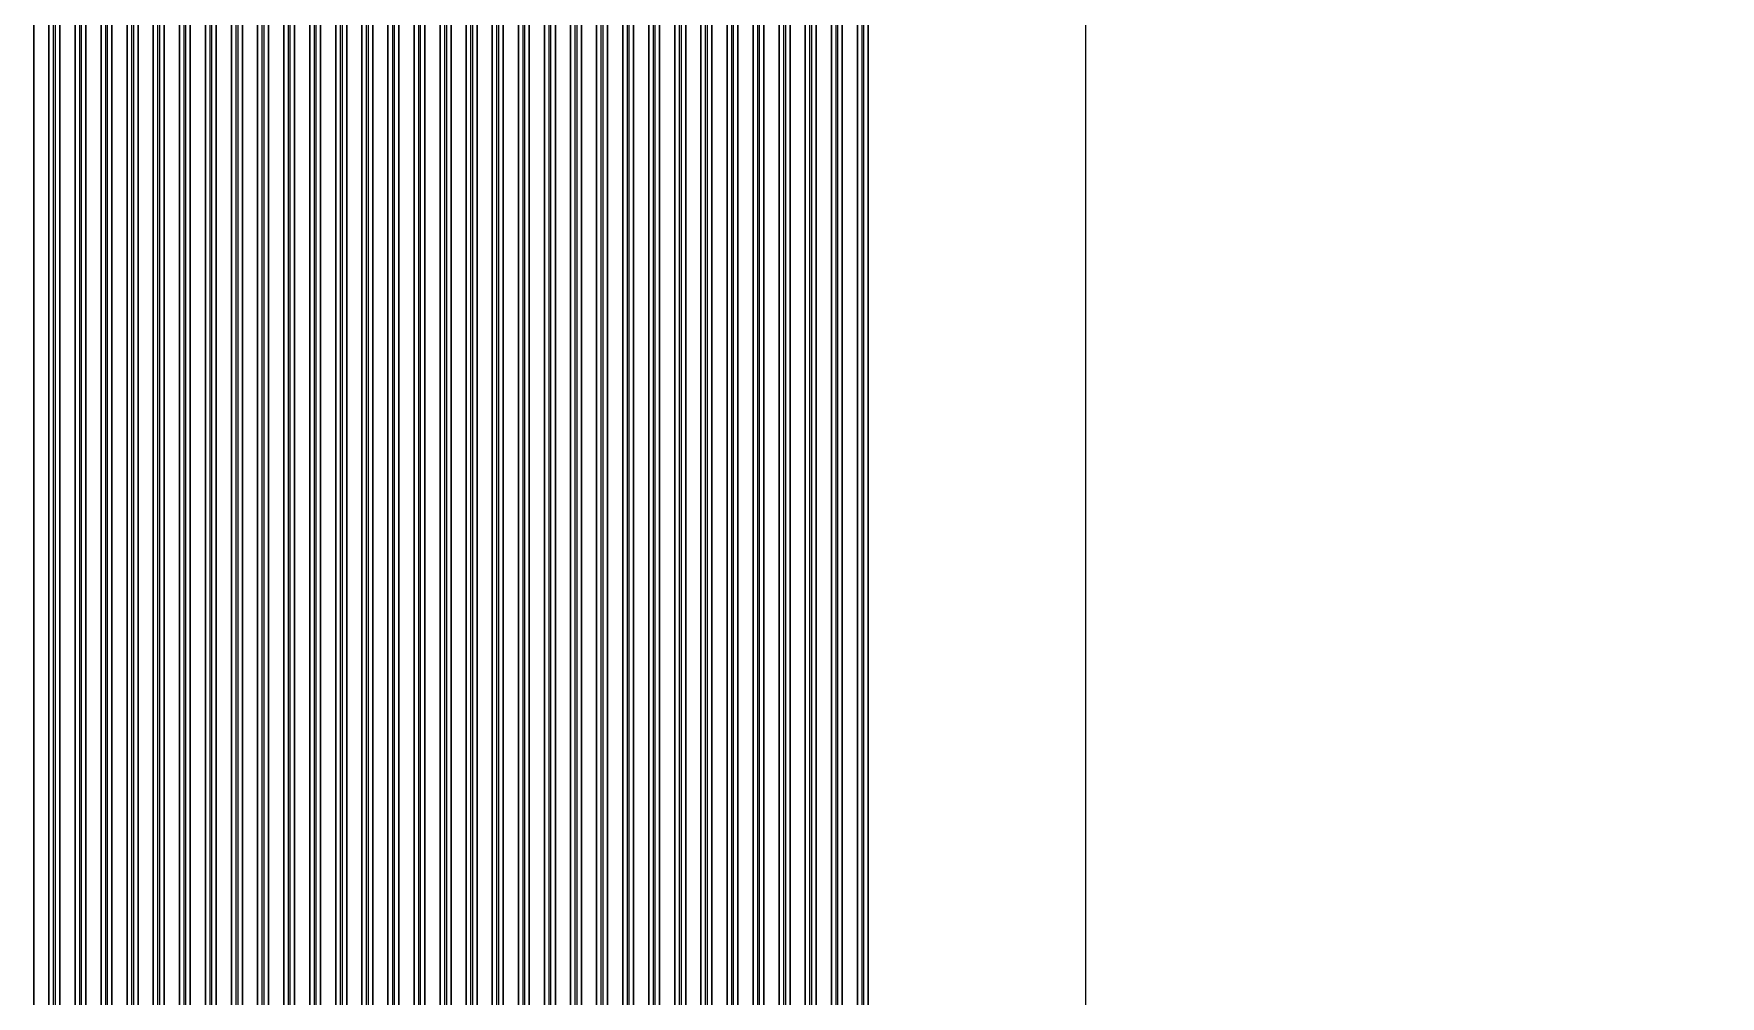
# Model space of a CAD drawing. Header units: metres. Extents: x -1550 to 1550, y -904 to 26100.
# Drawn here: x -2 to 1550, y 10341 to 11226 of the extents above; entities that cross this region are included whole.
import ezdxf

# ---------------------------------------------------------------- set-up
doc = ezdxf.new("R2010")
doc.units = ezdxf.units.M
for name, color, linetype in [('Metal', 4, 'CONTINUOUS'), ('Polyimide', 3, 'CONTINUOUS'), ('Polyimide_Negative', 5, 'CONTINUOUS')]:
    doc.layers.add(name, color=color, linetype=linetype)

msp = doc.modelspace()

# ---------------------------------------------------------------- linework, layer by layer
at = {"layer": 'Metal'}
for points in [[(18, 8.5), (18, 11993.5), (16, 11993.5), (16, 11993.5), (16, 8.5)], [(42, 262.5), (42, 11993.5), (40, 11993.5), (40, 11993.5), (40, 262.5)], [(66, 516.4), (66, 11993.5), (64, 11993.5), (64, 11993.5), (64, 516.4)], [(90, 770.4), (90, 11993.5), (88, 11993.5), (88, 11993.5), (88, 770.4)], [(114, 1024.4), (114, 11993.5), (112, 11993.5), (112, 11993.5), (112, 1024.4)], [(138, 1278.3), (138, 11993.5), (136, 11993.5), (136, 11993.5), (136, 1278.3)], [(162, 1532.3), (162, 11993.5), (160, 11993.5), (160, 11993.5), (160, 1532.3)], [(186, 1786.3), (186, 11993.5), (184, 11993.5), (184, 11993.5), (184, 1786.3)], [(210, 2040.2), (210, 11993.5), (208, 11993.5), (208, 11993.5), (208, 2040.2)], [(234, 2294.2), (234, 11993.5), (232, 11993.5), (232, 11993.5), (232, 2294.2)], [(258, 2548.2), (258, 11993.5), (256, 11993.5), (256, 11993.5), (256, 2548.2)], [(282, 2802.2), (282, 11993.5), (280, 11993.5), (280, 11993.5), (280, 2802.2)], [(306, 3056.1), (306, 11993.5), (304, 11993.5), (304, 11993.5), (304, 3056.1)], [(330, 3310.1), (330, 11993.5), (328, 11993.5), (328, 11993.5), (328, 3310.1)], [(354, 3564.1), (354, 11993.5), (352, 11993.5), (352, 11993.5), (352, 3564.1)], [(378, 3818), (378, 11993.5), (376, 11993.5), (376, 11993.5), (376, 3818)], [(402, 3975), (402, 11993.5), (400, 11993.5), (400, 11993.5), (400, 3975)], [(426, 4035), (426, 11993.5), (424, 11993.5), (424, 11993.5), (424, 4035)], [(450, 4095), (450, 11993.5), (448, 11993.5), (448, 11993.5), (448, 4095)], [(474, 4155), (474, 11993.5), (472, 11993.5), (472, 11993.5), (472, 4155)], [(498, 4215), (498, 11993.5), (496, 11993.5), (496, 11993.5), (496, 4215)], [(522, 4275), (522, 11993.5), (520, 11993.5), (520, 11993.5), (520, 4275)], [(546, 4335), (546, 11993.5), (544, 11993.5), (544, 11993.5), (544, 4335)], [(570, 4395), (570, 11993.5), (568, 11993.5), (568, 11993.5), (568, 4395)], [(594, 4552), (594, 11993.5), (592, 11993.5), (592, 11993.5), (592, 4552)], [(618, 4806), (618, 11993.5), (616, 11993.5), (616, 11993.5), (616, 4806)], [(642, 5059.9), (642, 11993.5), (640, 11993.5), (640, 11993.5), (640, 5059.9)], [(666, 5313.9), (666, 11993.5), (664, 11993.5), (664, 11993.5), (664, 5313.9)], [(690, 5567.9), (690, 11993.5), (688, 11993.5), (688, 11993.5), (688, 5567.9)], [(714, 5821.8), (714, 11993.5), (712, 11993.5), (712, 11993.5), (712, 5821.8)], [(738, 6075.8), (738, 11993.5), (736, 11993.5), (736, 11993.5), (736, 6075.8)], [(762, 6329.8), (762, 11993.5), (760, 11993.5), (760, 11993.5), (760, 6329.8)]]:
    msp.add_lwpolyline(points, dxfattribs=at)
at = {"layer": 'Polyimide'}
for points in [[(950, 13993.5), (768.3, 12019), (768.2, 12019), (768.3, 12019), (768.3, 12018.9), (766, 11993.7), (766, 11993.3), (766, 11978.6), (766, 11978.5), (765.9, 11978.5), (766, 11978.5), (766, 6333.8)], [(-2, 11978.5), (-2, -116.5)], [(12, 12.5), (12, 11978.5)], [(22, 11978.5), (22, 12.5)], [(36, 266.5), (36, 11978.5)], [(46, 11978.5), (46, 266.5)], [(60, 520.4), (60, 11978.5)], [(70, 11978.5), (70, 520.4)], [(84, 774.4), (84, 11978.5)], [(94, 11978.5), (94, 774.4)], [(108, 1028.4), (108, 11978.5)], [(118, 11978.5), (118, 1028.4)], [(132, 1282.3), (132, 11978.5)], [(142, 11978.5), (142, 1282.3)], [(156, 1536.3), (156, 11978.5)], [(166, 11978.5), (166, 1536.3)], [(180, 1790.3), (180, 11978.5)], [(190, 11978.5), (190, 1790.3)], [(204, 2044.2), (204, 11978.5)], [(214, 11978.5), (214, 2044.2)], [(228, 2298.2), (228, 11978.5)], [(238, 11978.5), (238, 2298.2)], [(252, 2552.2), (252, 11978.5)], [(262, 11978.5), (262, 2552.2)], [(276, 2806.2), (276, 11978.5)], [(286, 11978.5), (286, 2806.2)], [(300, 3060.1), (300, 11978.5)], [(310, 11978.5), (310, 3060.1)], [(324, 3314.1), (324, 11978.5)], [(334, 11978.5), (334, 3314.1)], [(348, 3568.1), (348, 11978.5)], [(358, 11978.5), (358, 3568.1)], [(372, 3822), (372, 11978.5)], [(382, 11978.5), (382, 3822)], [(396, 3979), (396, 11978.5)], [(406, 11978.5), (406, 3979)], [(420, 4039), (420, 11978.5)], [(430, 11978.5), (430, 4039)], [(444, 4099), (444, 11978.5)], [(454, 11978.5), (454, 4099)], [(468, 4159), (468, 11978.5)], [(478, 11978.5), (478, 4159)], [(492, 4219), (492, 11978.5)], [(502, 11978.5), (502, 4219)], [(516, 4279), (516, 11978.5)], [(526, 11978.5), (526, 4279)], [(540, 4339), (540, 11978.5)], [(550, 11978.5), (550, 4339)], [(564, 4399), (564, 11978.5)], [(574, 11978.5), (574, 4399)], [(588, 4556), (588, 11978.5)], [(598, 11978.5), (598, 4556)], [(612, 4810), (612, 11978.5)], [(622, 11978.5), (622, 4810)], [(636, 5063.9), (636, 11978.5)], [(646, 11978.5), (646, 5063.9)], [(660, 5317.9), (660, 11978.5)], [(670, 11978.5), (670, 5317.9)], [(684, 5571.9), (684, 11978.5)], [(694, 11978.5), (694, 5571.9)], [(708, 5825.8), (708, 11978.5)], [(718, 11978.5), (718, 5825.8)], [(732, 6079.8), (732, 11978.5)], [(742, 11978.5), (742, 6079.8)], [(756, 6333.8), (756, 11978.5)]]:
    msp.add_lwpolyline(points, dxfattribs=at)
at = {"layer": 'Polyimide_Negative'}
for points in [[(1550, 26100), (1550, 15391.3), (1545.4, 15339.1), (1529.6, 15280), (1503.8, 15224.6), (1468.7, 15174.5), (1425.5, 15131.3), (1375.4, 15096.2), (1320, 15070.4), (1260.9, 15054.6), (1208.7, 15050), (1150, 15050), (1150, 13984.3), (967.5, 12000.7), (966.8, 11993.5), (966, 11993.5), (966, 6040.8), (24.8, -642.6)], [(766, 6333.8), (766, 11978.5), (765.9, 11978.5), (766, 11978.5), (766, 11978.6), (766, 11993.3), (766, 11993.7), (768.3, 12018.9), (768.3, 12019), (768.2, 12019), (768.3, 12019), (950, 13993.5)], [(-2, -116.5), (-2, 11978.5)], [(12, 11978.5), (12, 12.5)], [(22, 12.5), (22, 11978.5)], [(36, 11978.5), (36, 266.5)], [(46, 266.5), (46, 11978.5)], [(60, 11978.5), (60, 520.4)], [(70, 520.4), (70, 11978.5)], [(84, 11978.5), (84, 774.4)], [(94, 774.4), (94, 11978.5)], [(108, 11978.5), (108, 1028.4)], [(118, 1028.4), (118, 11978.5)], [(132, 11978.5), (132, 1282.3)], [(142, 1282.3), (142, 11978.5)], [(156, 11978.5), (156, 1536.3)], [(166, 1536.3), (166, 11978.5)], [(180, 11978.5), (180, 1790.3)], [(190, 1790.3), (190, 11978.5)], [(204, 11978.5), (204, 2044.2)], [(214, 2044.2), (214, 11978.5)], [(228, 11978.5), (228, 2298.2)], [(238, 2298.2), (238, 11978.5)], [(252, 11978.5), (252, 2552.2)], [(262, 2552.2), (262, 11978.5)], [(276, 11978.5), (276, 2806.2)], [(286, 2806.2), (286, 11978.5)], [(300, 11978.5), (300, 3060.1)], [(310, 3060.1), (310, 11978.5)], [(324, 11978.5), (324, 3314.1)], [(334, 3314.1), (334, 11978.5)], [(348, 11978.5), (348, 3568.1)], [(358, 3568.1), (358, 11978.5)], [(372, 11978.5), (372, 3822)], [(382, 3822), (382, 11978.5)], [(396, 11978.5), (396, 3979)], [(406, 3979), (406, 11978.5)], [(420, 11978.5), (420, 4039)], [(430, 4039), (430, 11978.5)], [(444, 11978.5), (444, 4099)], [(454, 4099), (454, 11978.5)], [(468, 11978.5), (468, 4159)], [(478, 4159), (478, 11978.5)], [(492, 11978.5), (492, 4219)], [(502, 4219), (502, 11978.5)], [(516, 11978.5), (516, 4279)], [(526, 4279), (526, 11978.5)], [(540, 11978.5), (540, 4339)], [(550, 4339), (550, 11978.5)], [(564, 11978.5), (564, 4399)], [(574, 4399), (574, 11978.5)], [(588, 11978.5), (588, 4556)], [(598, 4556), (598, 11978.5)], [(612, 11978.5), (612, 4810)], [(622, 4810), (622, 11978.5)], [(636, 11978.5), (636, 5063.9)], [(646, 5063.9), (646, 11978.5)], [(660, 11978.5), (660, 5317.9)], [(670, 5317.9), (670, 11978.5)], [(684, 11978.5), (684, 5571.9)], [(694, 5571.9), (694, 11978.5)], [(708, 11978.5), (708, 5825.8)], [(718, 5825.8), (718, 11978.5)], [(732, 11978.5), (732, 6079.8)], [(742, 6079.8), (742, 11978.5)], [(756, 11978.5), (756, 6333.8)]]:
    msp.add_lwpolyline(points, dxfattribs=at)

doc.saveas('drawing.dxf')
